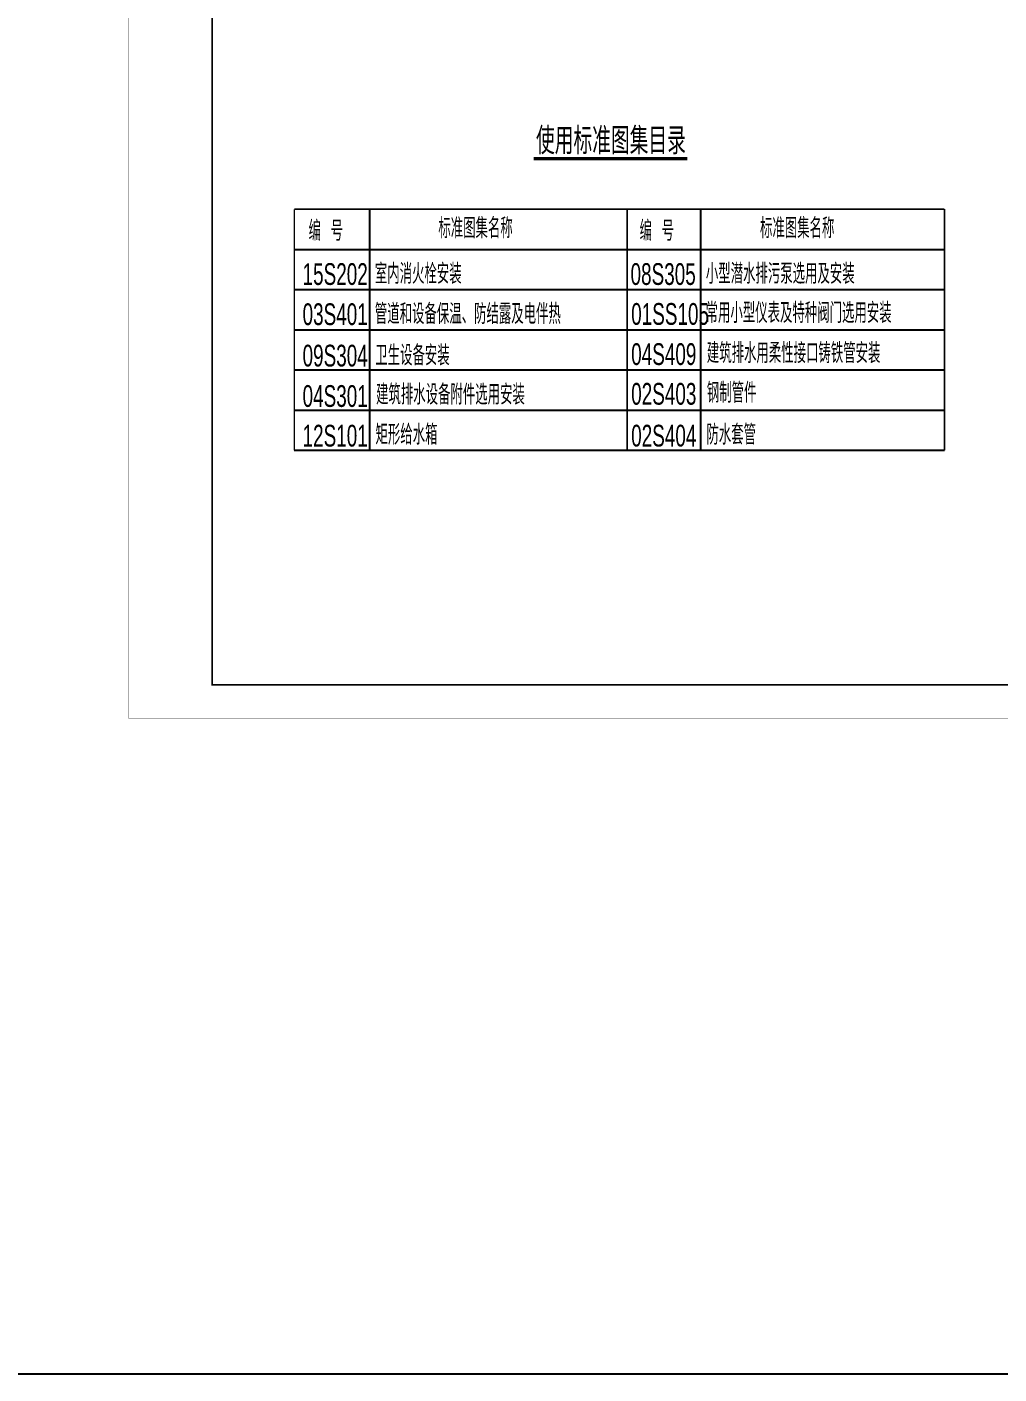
# Model space of a CAD drawing. Extents: x 332286 to 1463507, y -720758 to 86974.
# Drawn here: x 1007482 to 1036521, y -441333 to -401084 of the extents above; entities that cross this region are included whole.
import ezdxf

# ---------------------------------------------------------------- set-up
doc = ezdxf.new("R2010")
doc.units = 0
doc.header["$LTSCALE"] = 1000
doc.header["$MEASUREMENT"] = 0
doc.layers.get('0').update_dxf_attribs({"linetype": 'CONTINUOUS'})
doc.layers.add('SHEET_LINE', color=6, linetype='CONTINUOUS')
doc.layers.add('TEXT', color=7, linetype='CONTINUOUS')
doc.styles.add('_JD', font='ros.shx', dxfattribs={"width": 0.65, "bigfont": 'JD.shx'})
doc.styles.add('HZ', font='txt', dxfattribs={"bigfont": 'hztxt'})

msp = doc.modelspace()

# ---------------------------------------------------------------- linework, layer by layer
msp.add_lwpolyline([(606987.7, -325870.5), (1300418.1, -325870.5), (1300418.1, -441333.3), (606987.7, -441333.3)], close=True)
at = {"layer": 'SHEET_LINE'}
for points, const_width in [([(1010515.6, -421736.2), (1094615.6, -421736.2), (1094615.6, -362336.2), (1010515.6, -362336.2)], 5), ([(1087115.6, -363336.2), (1013015.6, -363336.2), (1013015.6, -420736.2), (1087115.6, -420736.2)], 50)]:
    msp.add_lwpolyline(points, close=True, dxfattribs=dict(at, const_width=const_width))
at = {"layer": 'TEXT'}
for p, q in [((1017714.7, -406530.7), (1017714.5, -413730.7)), ((1027602.6, -406518.9), (1027602.6, -413731)), ((1015469.2, -407730.7), (1025125.7, -407730.7)), ((1025128.4, -407730.7), (1034886.4, -407731.2)), ((1015469.2, -408930.7), (1025125.7, -408930.7)), ((1015469.2, -408930.7), (1025125.7, -408930.7)), ((1015469.2, -408930.7), (1025125.7, -408930.7)), ((1025128.4, -408930.7), (1034886.4, -408931.2)), ((1025128.4, -408930.7), (1034886.4, -408931.2)), ((1025128.4, -408930.7), (1034886.4, -408931.2)), ((1015469.2, -410130.7), (1025125.7, -410130.7)), ((1015469.2, -410130.7), (1025125.7, -410130.7)), ((1015469.2, -410130.7), (1025125.7, -410130.7)), ((1025128.4, -410130.7), (1034886.4, -410131.2)), ((1025128.4, -410130.7), (1034886.4, -410131.2)), ((1025128.4, -410130.7), (1034886.4, -410131.2)), ((1015469.2, -411330.7), (1025125.7, -411330.7)), ((1015469.2, -411330.7), (1025125.7, -411330.7)), ((1015469.2, -411330.7), (1025125.7, -411330.7)), ((1025128.4, -411330.7), (1034886.4, -411331.2)), ((1025128.4, -411330.7), (1034886.4, -411331.2)), ((1015469.2, -412530.9), (1025125.7, -412530.9)), ((1015469.2, -412530.9), (1025125.7, -412530.9)), ((1025128.4, -412530.9), (1034886.4, -412531.5)), ((1025128.4, -412530.9), (1034886.4, -412531.5)), ((1025128.4, -412530.9), (1034886.4, -412531.5)), ((1015469.2, -413730.9), (1025125.7, -413730.9)), ((1015469.2, -413730.9), (1025125.7, -413730.9)), ((1025128.4, -413730.9), (1034886.4, -413731.5)), ((1025128.4, -413730.9), (1034886.4, -413731.5)), ((1025128.4, -413730.9), (1034886.4, -413731.5))]:
    msp.add_line(p, q, dxfattribs=at)
for points, const_width in [([(1022620.5, -405017.5), (1027205, -405017.5)], 100), ([(1025414.3, -406518.9), (1025414.3, -413731)], 50), ([(1034886.4, -406518.9), (1034886.3, -413731.2)], 50)]:
    msp.add_lwpolyline(points, dxfattribs=dict(at, const_width=const_width))
at = {"layer": 'TEXT', "const_width": 48, "flags": 128}
for points in [[(1015469.2, -406530.7), (1015469.2, -413730.7)], [(1015469.2, -406530.7), (1034883.7, -406531.2)], [(1015469.2, -413730.7), (1034886.3, -413731.2)]]:
    msp.add_lwpolyline(points, dxfattribs=at)

# ---------------------------------------------------------------- texts
at = {"style": 'HZ', "width": 0.7}
msp.add_text('使用标准图集目录', height=800, dxfattribs=at).set_placement((1022687.9, -404887.3))
at = {"layer": 'TEXT', "style": '_JD', "width": 0.65}
for s, height, p in [('室内消火栓安装', 600, (1017874.1, -408759)), ('小型潜水排污泵选用及安装', 600, (1027762.1, -408758.8)), ('08S305', 650, (1025512.6, -408792.1)), ('管道和设备保温、防结露及电伴热', 600, (1017874.1, -409959)), ('常用小型仪表及特种阀门选用安装', 600, (1027754.3, -409928.9)), ('卫生设备安装', 600, (1017887.3, -411196.4)), ('建筑排水用柔性接口铸铁管安装', 600, (1027790.6, -411128.9)), ('建筑排水设备附件选用安装', 600, (1017910.4, -412367.7)), ('钢制管件', 600, (1027791.7, -412314.7)), ('矩形给水箱', 600, (1017893.9, -413565.4)), ('防水套管', 600, (1027778.5, -413564.6))]:
    msp.add_text(s, height=height, dxfattribs=at).set_placement(p)
at = {"layer": 'TEXT', "attachment_point": 1, "style": '_JD'}
for s, insert, char_height, width in [('编  号', (1015894.3, -406873.8), 600, 3760), ('标准图集名称', (1019770.9, -406796.3), 600, 3760), ('编  号', (1025782.1, -406874.3), 600, 3760), ('标准图集名称', (1029379.3, -406796.8), 600, 3760), ('15S202', (1015715.2, -408142.3), 650, 7568.16), ('03S401', (1015715.2, -409342.3), 650, 7568.16), ('01SS105', (1025531.6, -409334.6), 650, 7857.771), ('04S409', (1025531.6, -410534.6), 650, 7568.16), ('09S304', (1015715.2, -410579.7), 650, 7568.16), ('02S403', (1025531.6, -411720.7), 650, 7568.16), ('04S301', (1015715.2, -411786.6), 650, 7568.16), ('12S101', (1015715.2, -412971.2), 650, 7568.16), ('02S404', (1025531.6, -412970.6), 650, 7568.16)]:
    msp.add_mtext(s, dxfattribs=dict(at, insert=insert, char_height=char_height, width=width))

doc.saveas('drawing.dxf')
